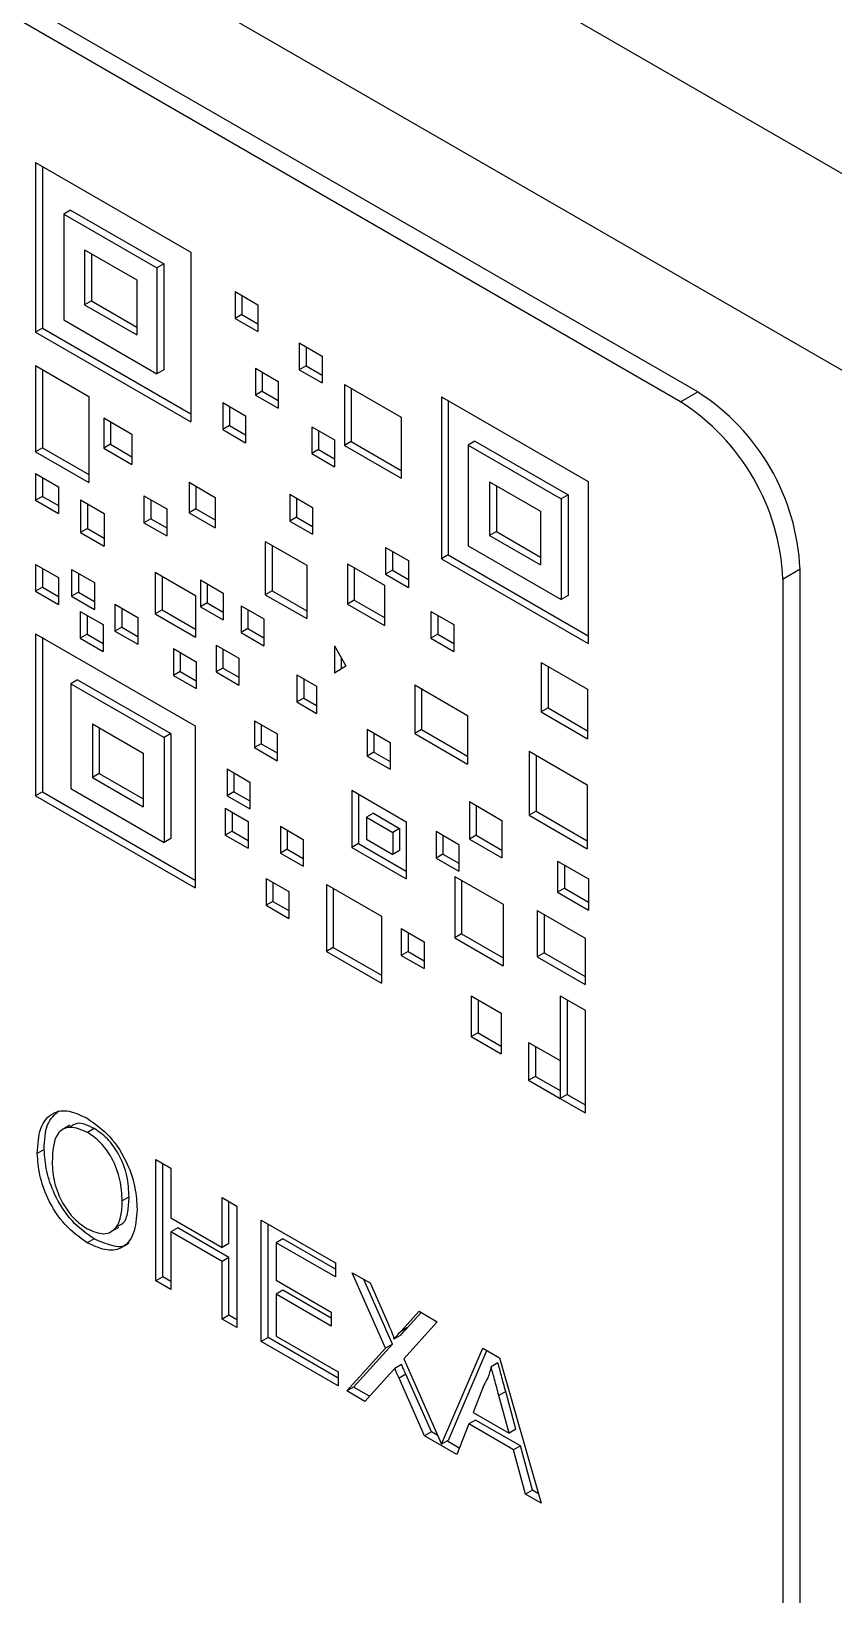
# Model space of a CAD drawing. Extents: x 75 to 2075, y 25 to 1460.
# Drawn here: x 1908.59 to 1930.75, y 1129.9 to 1173.11 of the extents above; entities that cross this region are included whole.
import ezdxf

# ---------------------------------------------------------------- set-up
doc = ezdxf.new("R2010")
doc.units = 0
doc.header["$LTSCALE"] = 5
doc.linetypes.add('SLD-KATı', pattern=[0])
doc.layers.get('0').update_dxf_attribs({"linetype": 'CONTINUOUS'})

msp = doc.modelspace()

# ---------------------------------------------------------------- linework, layer by layer
at = {"color": 7, "linetype": 'SLD-KATı'}
for p, q in [((1935.997, 1166.287), (1614.43, 1351.924)), ((1932.545, 1162.837), (1613.168, 1347.209)), ((1926.997, 1163.144), (1838.373, 1214.306)), ((1926.525, 1162.872), (1837.901, 1214.033)), ((1908.71, 1169.483), (1912.999, 1167.007)), ((1908.71, 1169.483), (1908.71, 1164.796)), ((1908.898, 1169.374), (1908.898, 1164.904)), ((1909.673, 1168.169), (1909.485, 1168.06)), ((1909.485, 1168.06), (1909.485, 1165.135)), ((1909.485, 1168.06), (1912.06, 1166.574)), ((1909.673, 1168.169), (1912.248, 1166.683)), ((1910.061, 1167.075), (1911.506, 1166.242)), ((1910.061, 1167.075), (1910.061, 1165.554)), ((1910.25, 1166.966), (1910.25, 1165.663)), ((1912.999, 1167.007), (1912.999, 1162.319)), ((1912.248, 1166.683), (1912.06, 1166.574)), ((1912.06, 1166.574), (1912.06, 1163.649)), ((1912.248, 1166.683), (1912.248, 1163.757)), ((1911.506, 1166.242), (1911.506, 1164.72)), ((1914.22, 1165.919), (1914.22, 1165.178)), ((1914.22, 1165.919), (1914.851, 1165.555)), ((1910.25, 1165.663), (1910.061, 1165.554)), ((1910.061, 1165.554), (1911.506, 1164.72)), ((1910.25, 1165.663), (1911.506, 1164.938)), ((1914.409, 1165.81), (1914.409, 1165.286)), ((1914.851, 1165.555), (1914.851, 1164.813)), ((1909.485, 1165.135), (1912.06, 1163.649)), ((1914.409, 1165.286), (1914.22, 1165.178)), ((1914.22, 1165.178), (1914.851, 1164.813)), ((1914.409, 1165.286), (1914.851, 1165.031)), ((1908.898, 1164.904), (1908.71, 1164.796)), ((1908.71, 1164.796), (1912.999, 1162.319)), ((1908.898, 1164.904), (1912.999, 1162.537)), ((1915.993, 1164.501), (1915.993, 1163.759)), ((1915.993, 1164.501), (1916.624, 1164.136)), ((1916.181, 1164.392), (1916.181, 1163.868)), ((1916.624, 1164.136), (1916.624, 1163.395)), ((1908.706, 1163.872), (1908.706, 1161.491)), ((1908.706, 1163.872), (1910.176, 1163.023)), ((1908.895, 1163.763), (1908.895, 1161.6)), ((1912.248, 1163.757), (1912.06, 1163.649)), ((1914.78, 1163.8), (1914.78, 1163.059)), ((1914.78, 1163.8), (1915.411, 1163.436)), ((1914.968, 1163.692), (1914.968, 1163.168)), ((1916.181, 1163.868), (1915.993, 1163.759)), ((1915.993, 1163.759), (1916.624, 1163.395)), ((1916.181, 1163.868), (1916.624, 1163.613)), ((1915.411, 1163.436), (1915.411, 1162.694)), ((1917.237, 1163.351), (1918.805, 1162.446)), ((1917.237, 1163.351), (1917.237, 1161.664)), ((1910.176, 1163.023), (1910.176, 1160.643)), ((1913.878, 1162.849), (1913.878, 1162.107)), ((1913.878, 1162.849), (1914.509, 1162.484)), ((1914.968, 1163.168), (1914.78, 1163.059)), ((1914.78, 1163.059), (1915.411, 1162.694)), ((1914.968, 1163.168), (1915.411, 1162.912)), ((1917.425, 1163.243), (1917.425, 1161.773)), ((1919.919, 1163.012), (1919.919, 1158.532)), ((1919.919, 1163.012), (1923.973, 1160.671)), ((1920.107, 1162.903), (1920.107, 1158.641)), ((1926.525, 1162.872), (1926.997, 1163.144)), ((1910.589, 1162.432), (1910.589, 1161.591)), ((1910.589, 1162.432), (1911.371, 1161.98)), ((1914.066, 1162.74), (1914.066, 1162.216)), ((1914.509, 1162.484), (1914.509, 1161.743)), ((1918.805, 1162.446), (1918.805, 1160.758)), ((1910.777, 1162.323), (1910.777, 1161.7)), ((1911.371, 1161.98), (1911.371, 1161.139)), ((1914.066, 1162.216), (1913.878, 1162.107)), ((1913.878, 1162.107), (1914.509, 1161.743)), ((1914.066, 1162.216), (1914.509, 1161.96)), ((1916.335, 1162.184), (1916.966, 1161.82)), ((1916.335, 1162.184), (1916.335, 1161.443)), ((1916.523, 1162.076), (1916.523, 1161.552)), ((1908.895, 1161.6), (1908.706, 1161.491)), ((1908.895, 1161.6), (1910.176, 1160.86)), ((1910.777, 1161.7), (1910.589, 1161.591)), ((1910.589, 1161.591), (1911.371, 1161.139)), ((1910.777, 1161.7), (1911.371, 1161.356)), ((1916.523, 1161.552), (1916.335, 1161.443)), ((1916.523, 1161.552), (1916.966, 1161.296)), ((1916.966, 1161.82), (1916.966, 1161.079)), ((1917.425, 1161.773), (1917.237, 1161.664)), ((1917.237, 1161.664), (1918.805, 1160.758)), ((1917.425, 1161.773), (1918.805, 1160.976)), ((1920.844, 1161.784), (1920.656, 1161.675)), ((1920.656, 1161.675), (1923.23, 1160.189)), ((1920.656, 1161.675), (1920.656, 1158.894)), ((1920.844, 1161.784), (1923.419, 1160.297)), ((1908.706, 1161.491), (1910.176, 1160.643)), ((1916.335, 1161.443), (1916.966, 1161.079)), ((1908.706, 1160.892), (1908.706, 1160.15)), ((1908.706, 1160.892), (1909.338, 1160.527)), ((1908.895, 1160.783), (1908.895, 1160.259)), ((1923.973, 1160.671), (1923.973, 1156.191)), ((1908.895, 1160.259), (1908.706, 1160.15)), ((1908.895, 1160.259), (1909.338, 1160.004)), ((1909.338, 1160.527), (1909.338, 1159.786)), ((1911.7, 1160.274), (1911.7, 1159.532)), ((1911.7, 1160.274), (1912.331, 1159.91)), ((1912.95, 1160.648), (1912.95, 1159.807)), ((1912.95, 1160.648), (1913.671, 1160.232)), ((1913.139, 1160.539), (1913.139, 1159.916)), ((1913.671, 1160.232), (1913.671, 1159.391)), ((1915.727, 1160.316), (1915.727, 1159.575)), ((1915.727, 1160.316), (1916.358, 1159.952)), ((1921.25, 1160.661), (1921.25, 1159.177)), ((1921.25, 1160.661), (1922.659, 1159.848)), ((1921.439, 1160.552), (1921.439, 1159.286)), ((1923.419, 1160.297), (1923.23, 1160.189)), ((1923.419, 1160.297), (1923.419, 1157.516)), ((1908.706, 1160.15), (1909.338, 1159.786)), ((1909.95, 1160.166), (1909.95, 1159.259)), ((1909.95, 1160.166), (1910.601, 1159.79)), ((1910.139, 1160.057), (1910.139, 1159.368)), ((1911.888, 1160.165), (1911.888, 1159.641)), ((1912.331, 1159.91), (1912.331, 1159.168)), ((1913.139, 1159.916), (1912.95, 1159.807)), ((1912.95, 1159.807), (1913.671, 1159.391)), ((1913.139, 1159.916), (1913.671, 1159.609)), ((1915.916, 1160.207), (1915.916, 1159.684)), ((1916.358, 1159.952), (1916.358, 1159.21)), ((1922.659, 1159.848), (1922.659, 1158.364)), ((1923.23, 1160.189), (1923.23, 1157.407)), ((1910.139, 1159.368), (1909.95, 1159.259)), ((1910.139, 1159.368), (1910.601, 1159.101)), ((1910.601, 1159.79), (1910.601, 1158.883)), ((1911.888, 1159.641), (1911.7, 1159.532)), ((1911.7, 1159.532), (1912.331, 1159.168)), ((1911.888, 1159.641), (1912.331, 1159.386)), ((1915.916, 1159.684), (1915.727, 1159.575)), ((1915.727, 1159.575), (1916.358, 1159.21)), ((1915.916, 1159.684), (1916.358, 1159.428)), ((1909.95, 1159.259), (1910.601, 1158.883)), ((1915.053, 1159.014), (1916.197, 1158.353)), ((1915.053, 1159.014), (1915.053, 1157.54)), ((1921.439, 1159.286), (1921.25, 1159.177)), ((1921.25, 1159.177), (1922.659, 1158.364)), ((1921.439, 1159.286), (1922.659, 1158.582)), ((1915.241, 1158.905), (1915.241, 1157.649)), ((1918.376, 1158.85), (1918.376, 1158.109)), ((1918.376, 1158.85), (1919.007, 1158.486)), ((1918.564, 1158.741), (1918.564, 1158.217)), ((1920.107, 1158.641), (1919.919, 1158.532)), ((1919.919, 1158.532), (1923.973, 1156.191)), ((1920.107, 1158.641), (1923.973, 1156.409)), ((1920.656, 1158.894), (1923.23, 1157.407)), ((1908.706, 1158.378), (1908.706, 1157.636)), ((1908.706, 1158.378), (1909.338, 1158.013)), ((1908.895, 1158.269), (1908.895, 1157.745)), ((1909.704, 1158.242), (1909.704, 1157.5)), ((1909.704, 1158.242), (1910.335, 1157.877)), ((1909.893, 1158.133), (1909.893, 1157.609)), ((1912.013, 1158.161), (1912.013, 1157.014)), ((1912.013, 1158.161), (1913.13, 1157.516)), ((1916.197, 1158.353), (1916.197, 1156.879)), ((1917.322, 1158.394), (1918.347, 1157.803)), ((1917.322, 1158.394), (1917.322, 1157.283)), ((1917.511, 1158.286), (1917.511, 1157.392)), ((1918.564, 1158.217), (1918.376, 1158.109)), ((1918.376, 1158.109), (1919.007, 1157.744)), ((1918.564, 1158.217), (1919.007, 1157.962)), ((1919.007, 1158.486), (1919.007, 1157.744)), ((1929.825, 1158.245), (1929.354, 1157.973)), ((1929.825, 1083.123), (1929.825, 1158.245)), ((1908.895, 1157.745), (1908.706, 1157.636)), ((1908.895, 1157.745), (1909.338, 1157.49)), ((1909.338, 1158.013), (1909.338, 1157.272)), ((1910.335, 1157.877), (1910.335, 1157.136)), ((1912.201, 1158.052), (1912.201, 1157.122)), ((1913.26, 1157.949), (1913.26, 1157.207)), ((1913.26, 1157.949), (1913.891, 1157.584)), ((1913.448, 1157.84), (1913.448, 1157.316)), ((1915.241, 1157.649), (1915.053, 1157.54)), ((1915.241, 1157.649), (1916.197, 1157.097)), ((1918.347, 1157.803), (1918.347, 1156.692)), ((1929.354, 1082.851), (1929.354, 1157.973)), ((1908.706, 1157.636), (1909.338, 1157.272)), ((1909.893, 1157.609), (1909.704, 1157.5)), ((1909.704, 1157.5), (1910.335, 1157.136)), ((1909.893, 1157.609), (1910.335, 1157.354)), ((1910.901, 1157.278), (1910.901, 1156.537)), ((1910.901, 1157.278), (1911.533, 1156.914)), ((1913.13, 1157.516), (1913.13, 1156.368)), ((1913.448, 1157.316), (1913.26, 1157.207)), ((1913.26, 1157.207), (1913.891, 1156.843)), ((1913.448, 1157.316), (1913.891, 1157.061)), ((1913.891, 1157.584), (1913.891, 1156.843)), ((1914.385, 1157.237), (1914.385, 1156.495)), ((1914.385, 1157.237), (1915.016, 1156.872)), ((1915.053, 1157.54), (1916.197, 1156.879)), ((1917.511, 1157.392), (1917.322, 1157.283)), ((1917.322, 1157.283), (1918.347, 1156.692)), ((1917.511, 1157.392), (1918.347, 1156.909)), ((1923.419, 1157.516), (1923.23, 1157.407)), ((1909.94, 1157.079), (1910.571, 1156.715)), ((1909.94, 1157.079), (1909.94, 1156.338)), ((1910.129, 1156.97), (1910.129, 1156.446)), ((1911.09, 1157.169), (1911.09, 1156.646)), ((1911.533, 1156.914), (1911.533, 1156.172)), ((1912.201, 1157.122), (1912.013, 1157.014)), ((1912.013, 1157.014), (1913.13, 1156.368)), ((1912.201, 1157.122), (1913.13, 1156.586)), ((1914.573, 1157.128), (1914.573, 1156.604)), ((1915.016, 1156.872), (1915.016, 1156.131)), ((1919.628, 1157.08), (1919.628, 1156.338)), ((1919.628, 1157.08), (1920.259, 1156.716)), ((1919.816, 1156.971), (1919.816, 1156.447)), ((1908.706, 1156.463), (1908.706, 1151.983)), ((1908.706, 1156.463), (1913.115, 1153.918)), ((1908.895, 1156.355), (1908.895, 1152.092)), ((1910.129, 1156.446), (1909.94, 1156.338)), ((1910.129, 1156.446), (1910.571, 1156.191)), ((1910.571, 1156.715), (1910.571, 1155.973)), ((1911.09, 1156.646), (1910.901, 1156.537)), ((1910.901, 1156.537), (1911.533, 1156.172)), ((1911.09, 1156.646), (1911.533, 1156.39)), ((1914.573, 1156.604), (1914.385, 1156.495)), ((1914.385, 1156.495), (1915.016, 1156.131)), ((1914.573, 1156.604), (1915.016, 1156.348)), ((1919.816, 1156.447), (1919.628, 1156.338)), ((1919.816, 1156.447), (1920.259, 1156.192)), ((1920.259, 1156.716), (1920.259, 1155.974)), ((1909.94, 1156.338), (1910.571, 1155.973)), ((1912.516, 1156.053), (1912.516, 1155.311)), ((1912.516, 1156.053), (1913.147, 1155.688)), ((1912.705, 1155.944), (1912.705, 1155.42)), ((1913.695, 1156.147), (1913.695, 1155.406)), ((1913.695, 1156.147), (1914.326, 1155.783)), ((1913.884, 1156.038), (1913.884, 1155.515)), ((1916.961, 1156.127), (1917.276, 1155.574)), ((1916.961, 1156.127), (1916.961, 1155.385)), ((1919.628, 1156.338), (1920.259, 1155.974)), ((1913.147, 1155.688), (1913.147, 1154.947)), ((1913.884, 1155.515), (1913.695, 1155.406)), ((1913.884, 1155.515), (1914.326, 1155.259)), ((1914.326, 1155.783), (1914.326, 1155.041)), ((1916.961, 1155.385), (1917.276, 1155.574)), ((1917.149, 1155.796), (1917.149, 1155.498)), ((1922.676, 1155.667), (1923.955, 1154.928)), ((1922.676, 1155.667), (1922.676, 1154.301)), ((1922.864, 1155.558), (1922.864, 1154.41)), ((1909.87, 1155.189), (1909.681, 1155.08)), ((1909.681, 1155.08), (1912.256, 1153.594)), ((1909.681, 1155.08), (1909.681, 1152.181)), ((1909.87, 1155.189), (1912.445, 1153.703)), ((1912.705, 1155.42), (1912.516, 1155.311)), ((1912.516, 1155.311), (1913.147, 1154.947)), ((1912.705, 1155.42), (1913.147, 1155.165)), ((1913.695, 1155.406), (1914.326, 1155.041)), ((1915.925, 1155.329), (1916.468, 1155.015)), ((1915.925, 1155.329), (1915.925, 1154.576)), ((1916.114, 1155.22), (1916.114, 1154.684)), ((1919.182, 1155.047), (1920.639, 1154.206)), ((1919.182, 1155.047), (1919.182, 1153.703)), ((1916.114, 1154.684), (1915.925, 1154.576)), ((1916.114, 1154.684), (1916.468, 1154.48)), ((1916.468, 1155.015), (1916.468, 1154.262)), ((1919.371, 1154.938), (1919.371, 1153.812)), ((1923.955, 1154.928), (1923.955, 1153.562)), ((1915.925, 1154.576), (1916.468, 1154.262)), ((1920.639, 1154.206), (1920.639, 1152.862)), ((1922.864, 1154.41), (1922.676, 1154.301)), ((1922.676, 1154.301), (1923.955, 1153.562)), ((1922.864, 1154.41), (1923.955, 1153.78)), ((1910.276, 1153.975), (1911.684, 1153.162)), ((1910.276, 1153.975), (1910.276, 1152.492)), ((1910.464, 1153.866), (1910.464, 1152.6)), ((1913.115, 1153.918), (1913.115, 1149.438)), ((1914.755, 1154.057), (1914.755, 1153.315)), ((1914.755, 1154.057), (1915.386, 1153.692)), ((1914.943, 1153.948), (1914.943, 1153.424)), ((1917.868, 1153.822), (1917.868, 1153.081)), ((1917.868, 1153.822), (1918.499, 1153.458)), ((1919.371, 1153.812), (1919.182, 1153.703)), ((1919.371, 1153.812), (1920.639, 1153.08)), ((1912.445, 1153.703), (1912.256, 1153.594)), ((1912.256, 1153.594), (1912.256, 1150.695)), ((1912.445, 1153.703), (1912.445, 1150.803)), ((1914.943, 1153.424), (1914.755, 1153.315)), ((1914.943, 1153.424), (1915.386, 1153.169)), ((1915.386, 1153.692), (1915.386, 1152.951)), ((1918.056, 1153.713), (1918.056, 1153.19)), ((1918.499, 1153.458), (1918.499, 1152.716)), ((1919.182, 1153.703), (1920.639, 1152.862)), ((1911.684, 1153.162), (1911.684, 1151.678)), ((1914.755, 1153.315), (1915.386, 1152.951)), ((1918.056, 1153.19), (1917.868, 1153.081)), ((1917.868, 1153.081), (1918.499, 1152.716)), ((1918.056, 1153.19), (1918.499, 1152.934)), ((1922.344, 1153.215), (1923.947, 1152.289)), ((1922.344, 1153.215), (1922.344, 1151.447)), ((1922.533, 1153.106), (1922.533, 1151.556)), ((1910.464, 1152.6), (1910.276, 1152.492)), ((1910.276, 1152.492), (1911.684, 1151.678)), ((1910.464, 1152.6), (1911.684, 1151.896)), ((1913.998, 1152.728), (1913.998, 1151.986)), ((1913.998, 1152.728), (1914.629, 1152.363)), ((1914.187, 1152.619), (1914.187, 1152.095)), ((1908.895, 1152.092), (1908.706, 1151.983)), ((1908.895, 1152.092), (1913.115, 1149.656)), ((1909.681, 1152.181), (1912.256, 1150.695)), ((1914.187, 1152.095), (1913.998, 1151.986)), ((1914.187, 1152.095), (1914.629, 1151.84)), ((1914.629, 1152.363), (1914.629, 1151.622)), ((1917.441, 1152.135), (1918.948, 1151.265)), ((1917.441, 1152.135), (1917.441, 1150.555)), ((1917.629, 1152.027), (1917.629, 1150.664)), ((1923.947, 1152.289), (1923.947, 1150.522)), ((1908.706, 1151.983), (1913.115, 1149.438)), ((1913.949, 1151.64), (1913.949, 1150.898)), ((1913.949, 1151.64), (1914.58, 1151.275)), ((1913.998, 1151.986), (1914.629, 1151.622)), ((1920.691, 1151.825), (1921.591, 1151.305)), ((1920.691, 1151.825), (1920.691, 1150.785)), ((1920.879, 1151.716), (1920.879, 1150.894)), ((1914.137, 1151.531), (1914.137, 1151.007)), ((1914.58, 1151.275), (1914.58, 1150.534)), ((1918.042, 1151.499), (1917.853, 1151.39)), ((1917.853, 1151.39), (1917.853, 1150.782)), ((1917.853, 1151.39), (1918.576, 1150.973)), ((1918.042, 1151.499), (1918.765, 1151.082)), ((1918.948, 1151.265), (1918.948, 1149.685)), ((1921.591, 1151.305), (1921.591, 1150.265)), ((1922.533, 1151.556), (1922.344, 1151.447)), ((1922.344, 1151.447), (1923.947, 1150.522)), ((1922.533, 1151.556), (1923.947, 1150.739)), ((1912.445, 1150.803), (1912.256, 1150.695)), ((1914.137, 1151.007), (1913.949, 1150.898)), ((1913.949, 1150.898), (1914.58, 1150.534)), ((1914.137, 1151.007), (1914.58, 1150.751)), ((1915.473, 1151.14), (1916.104, 1150.776)), ((1915.473, 1151.14), (1915.473, 1150.399)), ((1915.662, 1151.032), (1915.662, 1150.508)), ((1916.104, 1150.776), (1916.104, 1150.035)), ((1917.853, 1150.782), (1918.576, 1150.365)), ((1918.765, 1151.082), (1918.576, 1150.973)), ((1918.576, 1150.973), (1918.576, 1150.365)), ((1918.765, 1151.082), (1918.765, 1150.473)), ((1919.773, 1151.005), (1919.773, 1150.263)), ((1919.773, 1151.005), (1920.404, 1150.64)), ((1919.961, 1150.896), (1919.961, 1150.372)), ((1920.879, 1150.894), (1920.691, 1150.785)), ((1920.691, 1150.785), (1921.591, 1150.265)), ((1920.879, 1150.894), (1921.591, 1150.483)), ((1915.662, 1150.508), (1915.473, 1150.399)), ((1915.473, 1150.399), (1916.104, 1150.035)), ((1915.662, 1150.508), (1916.104, 1150.252)), ((1917.629, 1150.664), (1917.441, 1150.555)), ((1917.441, 1150.555), (1918.948, 1149.685)), ((1917.629, 1150.664), (1918.948, 1149.903)), ((1918.765, 1150.473), (1918.576, 1150.365)), ((1919.961, 1150.372), (1919.773, 1150.263)), ((1919.961, 1150.372), (1920.404, 1150.117)), ((1920.404, 1150.64), (1920.404, 1149.899)), ((1919.773, 1150.263), (1920.404, 1149.899)), ((1923.126, 1150.18), (1923.126, 1149.32)), ((1923.126, 1150.18), (1923.981, 1149.686)), ((1923.314, 1150.071), (1923.314, 1149.428)), ((1915.077, 1149.699), (1915.077, 1148.958)), ((1915.077, 1149.699), (1915.708, 1149.335)), ((1915.265, 1149.59), (1915.265, 1149.066)), ((1916.742, 1149.529), (1918.262, 1148.652)), ((1916.742, 1149.529), (1916.742, 1147.683)), ((1920.288, 1149.755), (1921.622, 1148.985)), ((1920.288, 1149.755), (1920.288, 1148.055)), ((1920.477, 1149.646), (1920.477, 1148.164)), ((1923.314, 1149.428), (1923.126, 1149.32)), ((1923.314, 1149.428), (1923.981, 1149.044)), ((1923.981, 1149.686), (1923.981, 1148.826)), ((1915.265, 1149.066), (1915.077, 1148.958)), ((1915.265, 1149.066), (1915.708, 1148.811)), ((1915.708, 1149.335), (1915.708, 1148.593)), ((1916.93, 1149.421), (1916.93, 1147.792)), ((1923.126, 1149.32), (1923.981, 1148.826)), ((1915.077, 1148.958), (1915.708, 1148.593)), ((1918.262, 1148.652), (1918.262, 1146.805)), ((1921.622, 1148.985), (1921.622, 1147.285)), ((1922.564, 1148.812), (1922.564, 1147.536)), ((1922.564, 1148.812), (1923.889, 1148.047)), ((1922.753, 1148.703), (1922.753, 1147.645)), ((1918.808, 1148.315), (1919.439, 1147.95)), ((1918.808, 1148.315), (1918.808, 1147.573)), ((1918.996, 1148.206), (1918.996, 1147.682)), ((1920.477, 1148.164), (1920.288, 1148.055)), ((1920.477, 1148.164), (1921.622, 1147.503)), ((1916.93, 1147.792), (1916.742, 1147.683)), ((1916.93, 1147.792), (1918.262, 1147.023)), ((1919.439, 1147.95), (1919.439, 1147.209)), ((1920.288, 1148.055), (1921.622, 1147.285)), ((1923.889, 1148.047), (1923.889, 1146.771)), ((1916.742, 1147.683), (1918.262, 1146.805)), ((1918.996, 1147.682), (1918.808, 1147.573)), ((1918.808, 1147.573), (1919.439, 1147.209)), ((1918.996, 1147.682), (1919.439, 1147.426)), ((1922.753, 1147.645), (1922.564, 1147.536)), ((1922.564, 1147.536), (1923.889, 1146.771)), ((1922.753, 1147.645), (1923.889, 1146.989)), ((1920.743, 1146.457), (1920.743, 1145.327)), ((1920.743, 1146.457), (1921.571, 1145.979)), ((1923.203, 1146.453), (1923.203, 1143.615)), ((1923.203, 1146.453), (1923.885, 1146.059)), ((1920.932, 1146.348), (1920.932, 1145.436)), ((1921.571, 1145.979), (1921.571, 1144.849)), ((1923.391, 1146.345), (1923.391, 1143.724)), ((1923.885, 1146.059), (1923.885, 1143.221)), ((1920.932, 1145.436), (1920.743, 1145.327)), ((1920.743, 1145.327), (1921.571, 1144.849)), ((1920.932, 1145.436), (1921.571, 1145.066)), ((1922.328, 1145.164), (1923.195, 1144.663)), ((1922.328, 1145.164), (1922.328, 1144.12)), ((1922.517, 1145.055), (1922.517, 1144.229)), ((1923.195, 1144.663), (1923.195, 1143.619)), ((1922.517, 1144.229), (1922.328, 1144.12)), ((1922.328, 1144.12), (1923.195, 1143.619)), ((1922.517, 1144.229), (1923.195, 1143.837)), ((1923.391, 1143.724), (1923.203, 1143.615)), ((1923.203, 1143.615), (1923.885, 1143.221)), ((1923.391, 1143.724), (1923.885, 1143.439)), ((1909.657, 1142.876), (1909.421, 1142.74)), ((1910.327, 1142.79), (1910.139, 1142.681)), ((1908.945, 1142.21), (1908.756, 1142.101)), ((1912.034, 1141.931), (1912.444, 1141.694)), ((1912.034, 1138.576), (1912.034, 1141.931)), ((1912.223, 1138.684), (1912.223, 1141.822)), ((1912.444, 1141.694), (1912.444, 1140.318)), ((1911.292, 1140.898), (1911.103, 1140.789)), ((1913.86, 1140.877), (1914.27, 1140.641)), ((1913.86, 1139.501), (1913.86, 1140.877)), ((1914.048, 1139.61), (1914.048, 1140.768)), ((1914.27, 1140.641), (1914.27, 1137.285)), ((1910.775, 1139.929), (1911.011, 1140.065)), ((1912.444, 1140.318), (1913.86, 1139.501)), ((1912.633, 1140.04), (1912.444, 1139.931)), ((1912.444, 1139.931), (1912.444, 1138.339)), ((1913.86, 1139.114), (1912.444, 1139.931)), ((1914.048, 1139.222), (1912.633, 1140.04)), ((1914.94, 1140.254), (1916.989, 1139.071)), ((1914.94, 1136.898), (1914.94, 1140.254)), ((1915.129, 1137.007), (1915.129, 1140.145)), ((1910.323, 1139.738), (1910.135, 1139.629)), ((1914.048, 1139.61), (1913.86, 1139.501)), ((1915.539, 1139.739), (1915.35, 1139.63)), ((1915.35, 1139.63), (1915.35, 1138.597)), ((1916.989, 1138.684), (1915.35, 1139.63)), ((1916.989, 1138.901), (1915.539, 1139.739)), ((1914.048, 1139.222), (1913.86, 1139.114)), ((1913.86, 1137.522), (1913.86, 1139.114)), ((1914.048, 1137.631), (1914.048, 1139.222)), ((1916.989, 1139.071), (1916.989, 1138.684)), ((1912.223, 1138.684), (1912.034, 1138.576)), ((1912.444, 1138.557), (1912.223, 1138.684)), ((1917.454, 1138.803), (1917.947, 1138.518)), ((1918.378, 1136.719), (1917.454, 1138.803)), ((1912.444, 1138.339), (1912.034, 1138.576)), ((1915.35, 1138.597), (1916.877, 1137.716)), ((1915.539, 1138.319), (1915.35, 1138.21)), ((1915.35, 1138.21), (1915.35, 1137.049)), ((1916.877, 1137.329), (1915.35, 1138.21)), ((1916.877, 1137.546), (1915.539, 1138.319)), ((1918.567, 1136.828), (1917.772, 1138.619)), ((1917.947, 1138.518), (1918.454, 1137.375)), ((1914.048, 1137.631), (1913.86, 1137.522)), ((1914.27, 1137.285), (1913.86, 1137.522)), ((1914.27, 1137.503), (1914.048, 1137.631)), ((1916.877, 1137.716), (1916.877, 1137.329)), ((1918.795, 1137.178), (1919.3, 1137.737)), ((1919.801, 1137.448), (1918.876, 1136.426)), ((1918.983, 1137.287), (1919.359, 1137.703)), ((1919.3, 1137.737), (1919.801, 1137.448)), ((1915.129, 1137.007), (1914.94, 1136.898)), ((1917.064, 1135.672), (1914.94, 1136.898)), ((1917.064, 1135.89), (1915.129, 1137.007)), ((1915.35, 1137.049), (1917.064, 1136.06)), ((1918.793, 1137.077), (1918.605, 1136.968)), ((1918.983, 1137.287), (1918.795, 1137.178)), ((1917.305, 1135.533), (1918.378, 1136.719)), ((1917.493, 1135.642), (1918.567, 1136.828)), ((1918.567, 1136.828), (1918.378, 1136.719)), ((1919.923, 1134.067), (1921.061, 1136.72)), ((1920.111, 1134.176), (1921.174, 1136.655)), ((1921.061, 1136.72), (1921.523, 1136.454)), ((1917.064, 1136.06), (1917.064, 1135.672)), ((1918.817, 1136.263), (1918.629, 1136.154)), ((1918.876, 1136.426), (1919.923, 1134.067)), ((1921.48, 1136.309), (1921.292, 1136.2)), ((1921.523, 1136.454), (1922.677, 1132.432)), ((1917.493, 1135.642), (1917.305, 1135.533)), ((1917.934, 1135.388), (1917.493, 1135.642)), ((1918.492, 1136.003), (1917.805, 1135.245)), ((1918.937, 1135.994), (1918.748, 1135.886)), ((1919.455, 1134.292), (1918.748, 1135.886)), ((1919.644, 1134.401), (1918.937, 1135.994)), ((1921.093, 1135.695), (1920.796, 1134.937)), ((1917.805, 1135.245), (1917.305, 1135.533)), ((1921.694, 1135.518), (1921.505, 1135.41)), ((1921.788, 1134.365), (1921.505, 1135.41)), ((1921.976, 1134.474), (1921.694, 1135.518)), ((1920.796, 1134.937), (1921.788, 1134.365)), ((1919.644, 1134.401), (1919.455, 1134.292)), ((1919.82, 1134.299), (1919.644, 1134.401)), ((1920.672, 1134.621), (1920.342, 1133.78)), ((1920.861, 1134.73), (1920.672, 1134.621)), ((1921.911, 1133.906), (1920.672, 1134.621)), ((1922.1, 1134.015), (1920.861, 1134.73)), ((1921.976, 1134.474), (1921.788, 1134.365)), ((1920.342, 1133.78), (1919.455, 1134.292)), ((1920.111, 1134.176), (1919.923, 1134.067)), ((1920.412, 1133.957), (1920.072, 1134.153)), ((1922.1, 1134.015), (1921.911, 1133.906)), ((1922.242, 1132.683), (1921.911, 1133.906)), ((1922.43, 1132.792), (1922.1, 1134.015)), ((1922.43, 1132.792), (1922.242, 1132.683)), ((1922.677, 1132.432), (1922.242, 1132.683)), ((1922.602, 1132.693), (1922.43, 1132.792))]:
    msp.add_line(p, q, dxfattribs=at)
for centre in [(1923.213, 1157.693), (1923.684, 1157.966)]:
    msp.add_arc(centre, 6.147, 2.6055, 57.3945, dxfattribs=at)
for points, knots in [([(1908.756, 1142.101), (1908.771, 1142.345), (1908.799, 1142.831), (1909.138, 1143.245), (1909.623, 1143.318), (1909.965, 1143.153), (1910.136, 1143.07)], [0, 0, 0, 0, 0.28057, 0.559575, 0.779561, 1, 1, 1, 1]), ([(1908.945, 1142.21), (1908.955, 1142.46), (1908.975, 1142.94), (1909.237, 1143.173), (1909.363, 1143.285)], [0, 0, 0, 0, 0.521449, 1, 1, 1, 1]), ([(1910.327, 1142.79), (1910.158, 1142.87), (1909.891, 1142.996), (1909.719, 1142.868), (1909.657, 1142.821)], [0, 0, 0, 0, 0.636397, 1, 1, 1, 1]), ([(1910.136, 1143.07), (1910.35, 1142.917), (1910.777, 1142.613), (1911.248, 1141.867), (1911.479, 1141.149), (1911.502, 1140.749), (1911.513, 1140.549)], [0, 0, 0, 0, 0.279564, 0.558584, 0.779087, 1, 1, 1, 1]), ([(1910.139, 1142.681), (1909.975, 1142.75), (1909.649, 1142.888), (1909.202, 1142.639), (1909.18, 1142.155), (1909.166, 1141.86)], [0, 0, 0, 0, 0.280128, 0.559653, 1, 1, 1, 1]), ([(1911.103, 1140.789), (1911.093, 1140.978), (1911.073, 1141.354), (1910.856, 1141.942), (1910.512, 1142.421), (1910.263, 1142.594), (1910.139, 1142.681)], [0, 0, 0, 0, 0.280797, 0.560068, 0.779984, 1, 1, 1, 1]), ([(1911.292, 1140.898), (1911.282, 1141.087), (1911.262, 1141.463), (1911.044, 1142.051), (1910.701, 1142.529), (1910.452, 1142.703), (1910.327, 1142.79)], [0, 0, 0, 0, 0.280797, 0.560068, 0.779984, 1, 1, 1, 1]), ([(1910.135, 1139.629), (1909.925, 1139.778), (1909.505, 1140.076), (1909.04, 1140.803), (1908.799, 1141.508), (1908.771, 1141.903), (1908.756, 1142.101)], [0, 0, 0, 0, 0.2796, 0.558765, 0.77931, 1, 1, 1, 1]), ([(1910.323, 1139.738), (1910.113, 1139.887), (1909.694, 1140.185), (1909.229, 1140.912), (1908.988, 1141.616), (1908.959, 1142.012), (1908.945, 1142.21)], [0, 0, 0, 0, 0.2796, 0.558765, 0.77931, 1, 1, 1, 1]), ([(1909.166, 1141.86), (1909.176, 1141.674), (1909.196, 1141.305), (1909.43, 1140.731), (1909.767, 1140.269), (1910.011, 1140.101), (1910.133, 1140.018)], [0, 0, 0, 0, 0.280657, 0.559885, 0.779849, 1, 1, 1, 1]), ([(1910.133, 1140.018), (1910.292, 1139.949), (1910.611, 1139.812), (1910.941, 1140.005), (1911.086, 1140.367), (1911.097, 1140.648), (1911.103, 1140.789)], [0, 0, 0, 0, 0.2791, 0.558192, 0.778806, 1, 1, 1, 1]), ([(1910.967, 1140.088), (1911.022, 1140.109), (1911.174, 1140.166), (1911.27, 1140.483), (1911.285, 1140.76), (1911.292, 1140.898)], [0, 0, 0, 0, 0.220976, 0.609978, 1, 1, 1, 1]), ([(1911.513, 1140.549), (1911.495, 1140.314), (1911.458, 1139.844), (1911.119, 1139.443), (1910.635, 1139.396), (1910.301, 1139.552), (1910.135, 1139.629)], [0, 0, 0, 0, 0.280353, 0.559502, 0.779635, 1, 1, 1, 1]), ([(1911.281, 1139.633), (1911.269, 1139.619), (1911.169, 1139.493), (1910.812, 1139.522), (1910.486, 1139.666), (1910.323, 1139.738)], [0, 0, 0, 0, 0.060817, 0.530162, 1, 1, 1, 1]), ([(1918.454, 1137.375), (1918.487, 1137.299), (1918.532, 1137.194), (1918.588, 1137.057), (1918.599, 1136.998), (1918.605, 1136.968)], [0, 0, 0, 0, 0.561277, 0.781763, 1, 1, 1, 1]), ([(1918.605, 1136.968), (1918.64, 1137.008), (1918.704, 1137.078), (1918.767, 1137.147), (1918.795, 1137.178)], [0, 0, 0, 0, 0.56, 1, 1, 1, 1]), ([(1918.793, 1137.077), (1918.829, 1137.116), (1918.892, 1137.186), (1918.955, 1137.256), (1918.983, 1137.287)], [0, 0, 0, 0, 0.56, 1, 1, 1, 1]), ([(1918.629, 1136.154), (1918.603, 1136.126), (1918.557, 1136.076), (1918.512, 1136.025), (1918.492, 1136.003)], [0, 0, 0, 0, 0.5600016, 1, 1, 1, 1]), ([(1918.748, 1135.886), (1918.726, 1135.936), (1918.686, 1136.025), (1918.646, 1136.115), (1918.629, 1136.154)], [0, 0, 0, 0, 0.56, 1, 1, 1, 1]), ([(1918.937, 1135.994), (1918.914, 1136.045), (1918.874, 1136.134), (1918.835, 1136.224), (1918.817, 1136.263)], [0, 0, 0, 0, 0.56, 1, 1, 1, 1]), ([(1921.292, 1136.2), (1921.264, 1136.096), (1921.215, 1135.911), (1921.13, 1135.761), (1921.093, 1135.695)], [0, 0, 0, 0, 0.559915, 1, 1, 1, 1]), ([(1921.505, 1135.41), (1921.465, 1135.557), (1921.394, 1135.821), (1921.323, 1136.084), (1921.292, 1136.2)], [0, 0, 0, 0, 0.560002, 1, 1, 1, 1]), ([(1921.694, 1135.518), (1921.654, 1135.666), (1921.583, 1135.929), (1921.512, 1136.193), (1921.48, 1136.309)], [0, 0, 0, 0, 0.560002, 1, 1, 1, 1])]:
    msp.add_open_spline(points, degree=3, knots=knots, dxfattribs=at)

doc.saveas('drawing.dxf')
